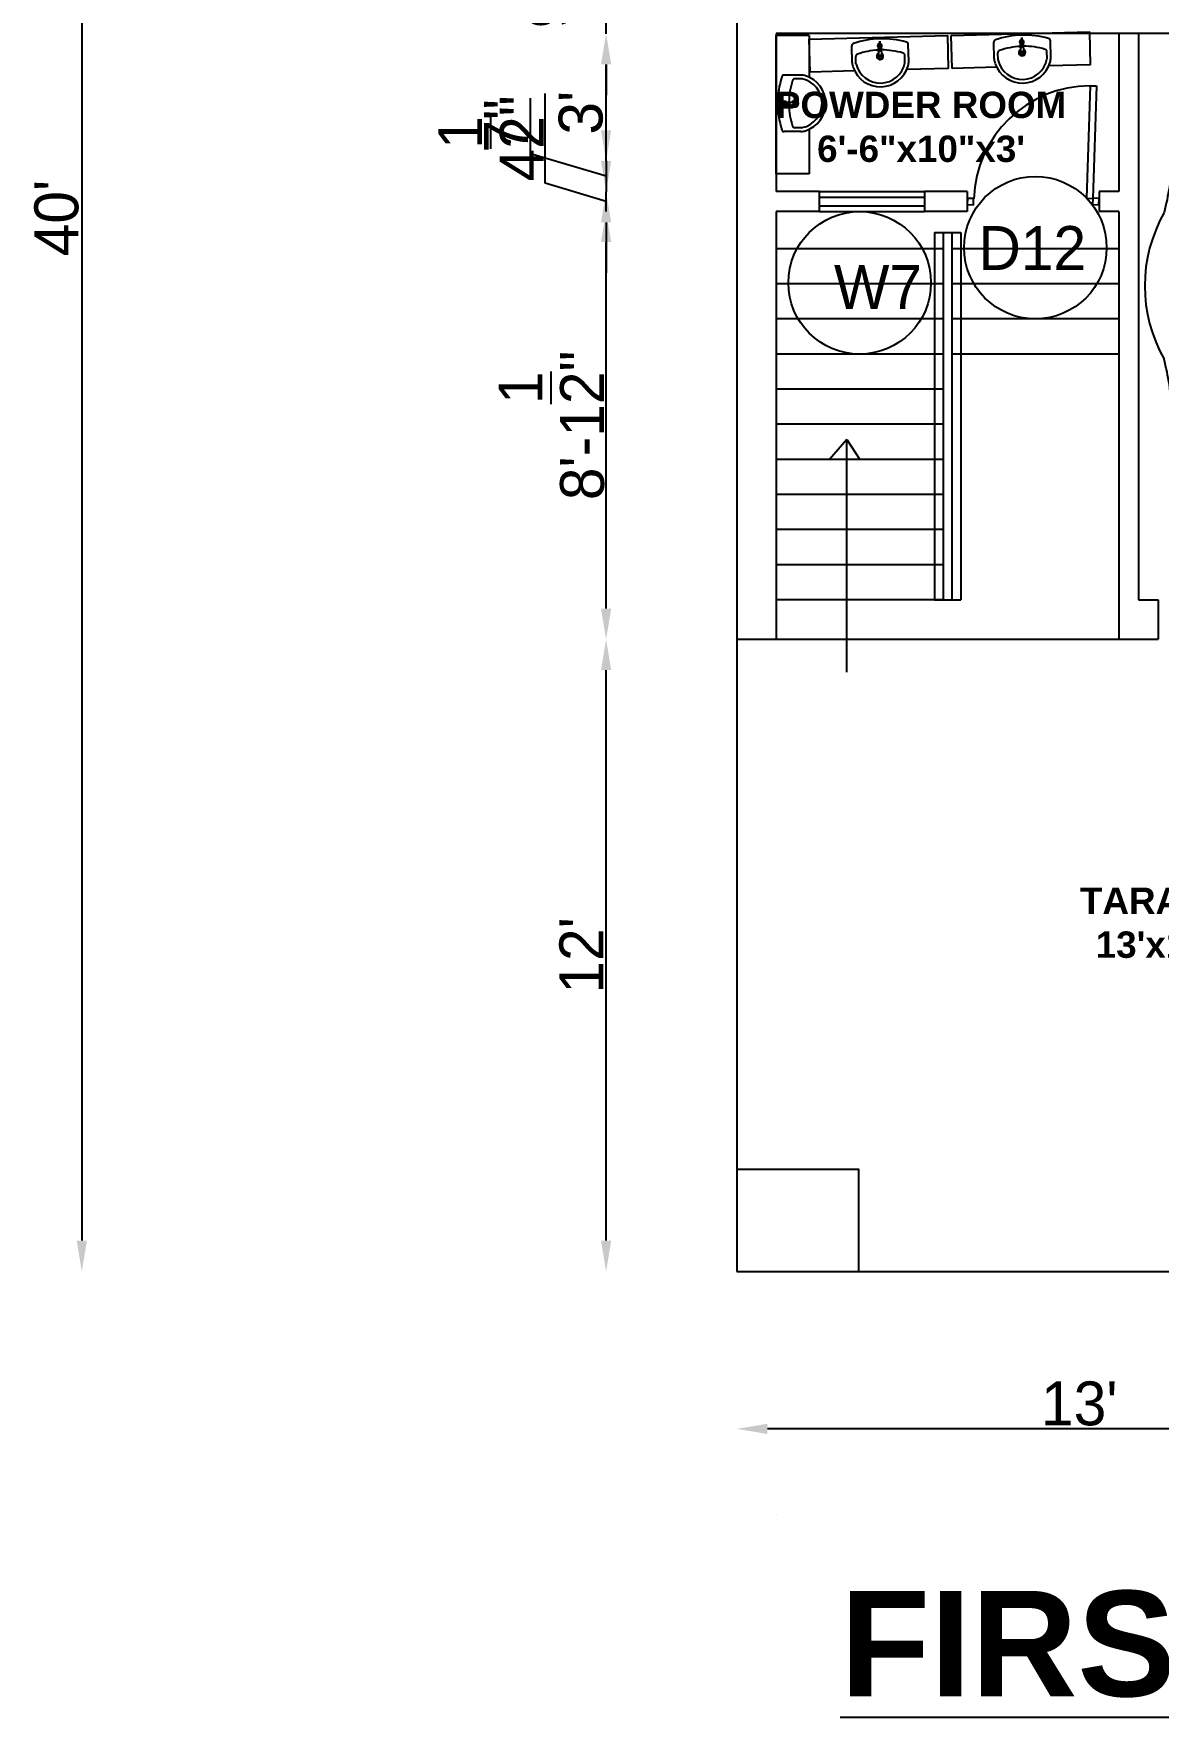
# Model space of a CAD drawing. Header units: millimetres. Extents: x -1636 to 265439, y -57189 to 32701.
# Drawn here: x 217.4 to 473.5, y 20.8 to 404.4 of the extents above; entities that cross this region are included whole.
import ezdxf

# ---------------------------------------------------------------- set-up
doc = ezdxf.new("R2010")
doc.units = ezdxf.units.MM
for name, color, linetype in [('Boundary', 7, 'Continuous'), ('Dimension', 112, 'Continuous'), ('Doors', 1, 'Continuous'), ('Interior Fixture', 222, 'Continuous'), ('Interior wall', 7, 'Continuous'), ('Rechrge pit', 7, 'Continuous'), ('scdulue', 114, 'Continuous'), ('Stairs', 3, 'Continuous'), ('Text', 170, 'Continuous'), ('Windows', 242, 'Continuous')]:
    doc.layers.add(name, color=color, linetype=linetype)
doc.dimstyles.new('ISO-25', dxfattribs={"dimtxt": 2.5, "dimasz": 2.5, "dimexe": 1.25, "dimexo": 0.625, "dimtad": 1, "dimdec": 1, "dimlunit": 4, "dimtxsty": 'Standard', "dimcen": 2.5, "dimse1": 1, "dimse2": 1, "dimadec": 0, "dimazin": 0, "dimtfac": 1, "dimtdec": 1, "dimtmove": 0, "dimatfit": 3, "dimfxl": 0, "dimarcsym": 0})

# ---------------------------------------------------------------- blocks, each defined once
blk = doc.blocks.new('Doors')
at = {"layer": 'Doors'}
for p, q in [((-566.5, 4098.29), (-566.5, 4062.29)), ((-566.5, 4098.29), (-564.5, 4098.29)), ((-564.5, 4098.29), (-564.5, 4062.29)), ((-564.5, 4098.29), (-564.5, 4098.29)), ((-566.5, 4062.29), (-566.5, 4062.29)), ((-566.5, 4062.29), (-564.5, 4062.29))]:
    blk.add_line(p, q, dxfattribs=at)
for points in [[(-604.59, 4058.99), (-602.59, 4058.99), (-602.59, 4060.99), (-604.59, 4060.99)], [(-564.5, 4060.35), (-562.5, 4060.35), (-562.5, 4062.35), (-564.5, 4062.35)]]:
    blk.add_lwpolyline(points, close=True, dxfattribs=at)
blk.add_arc((-565.14, 4060.92), 37.39, 92.0918, 180, dxfattribs=at)
blk = doc.blocks.new('A$C3E2F7594')
for p, q in [((319, 450), (1974, 450)), ((818, 450), (818, 300)), ((1474, 450), (1474, 300)), ((328, 300), (1964, 300)), ((332, 200), (1960, 200)), ((818, 200), (818, 0)), ((1474, 200), (1474, 0)), ((1474, 200), (1474, 0)), ((162, 0), (2131, 0))]:
    blk.add_line(p, q)
blk.add_arc((1146, -200), 1217, 60.324, 119.676)
for points in [[(92, 793), (335, 815), (544, 858)], [(2201, 793), (1958, 815), (1749, 858)], [(162, 0), (155, 74), (142, 176), (99, 503), (74, 634), (2, 697), (45, 780), (173, 762), (255, 659), (322, 0)], [(2131, 0), (2137, 74), (2151, 176), (2194, 503), (2219, 634), (2291, 697), (2248, 780), (2119, 762), (2038, 659), (1970, 0)]]:
    blk.add_spline(points, degree=3)
blk = doc.blocks.new('A$C70aa158d')
blk.add_blockref('A$C3E2F7594', (20, 0))
blk = doc.blocks.new('A$C4278655E')
for p, q in [((0, 0.176), (0, 0.526)), ((0, 0.526), (1.47, 0.526)), ((0.449, 0.264), (0.449, 0.442)), ((0.73, 0.418), (0.73, 0.33)), ((0.743, 0.486), (0.743, 0.458)), ((0.748, 0.486), (0.748, 0.458)), ((0.761, 0.418), (0.761, 0.33)), ((1.049, 0.264), (1.049, 0.441)), ((1.47, 0.176), (1.47, 0.526)), ((0.489, 0.252), (0.489, 0.328)), ((1.009, 0.252), (1.009, 0.328)), ((0.472, 0.176), (0, 0.176)), ((1.47, 0.176), (1.025, 0.176))]:
    blk.add_line(p, q)
for centre, radius, start, end in [((0.474, 0.442), 0.025, 102.1069, 180), ((0.747, -0.404), 0.914, 89.8933, 107.7594), ((0.747, -0.373), 0.764, 91.2776, 108.4229), ((0.746, 0.435), 0.023, 279.4881, 260.5119), ((0.746, 0.435), 0.0123, 286.4136, 253.5864), ((0.746, 0.435), 0.0107, 288.3951, 251.6049), ((1.052, 0.409), 0.31, 175.5082, 184.4918), ((0.746, 0.433), 0.00286, 0, 180), ((0.746, 0.384), 0.00286, 180, 0), ((0.75, -0.404), 0.914, 72.2406, 90.1067), ((0.439, 0.409), 0.31, 355.5082, 4.4918), ((0.75, -0.373), 0.764, 71.5771, 89.1914), ((1.024, 0.442), 0.025, 0, 77.8931), ((0.599, 0.264), 0.15, 180, 199.3966), ((0.749, 0.305), 0.305, 197.417, 342.583), ((0.514, 0.328), 0.025, 108.4229, 180), ((0.514, 0.254), 0.025, 180, 192.269), ((0.749, 0.305), 0.265, 192.269, 347.731), ((0.746, 0.325), 0.035, 115.9824, 64.0176), ((0.746, 0.325), 0.025, 127.8309, 52.1691), ((0.984, 0.328), 0.025, 0, 71.5771), ((0.984, 0.254), 0.025, 347.731, 0), ((0.899, 0.264), 0.15, 340.6034, 0)]:
    blk.add_arc(centre, radius, start, end)
for centre in [(0.746, 0.341), (0.746, 0.34), (0.746, 0.33)]:
    blk.add_ellipse(centre, major_axis=(0.0153, 0), ratio=0.448066, start_param=3.141593, end_param=6.283185)
blk = doc.blocks.new('A$C1b6c5da0')
at = {"color": 7, "xscale": 1000, "yscale": 1000, "zscale": 1000}
blk.add_blockref('A$C4278655E', (0, 0), dxfattribs=at)
blk = doc.blocks.new('*D48')
at = {"layer": 'Defpoints', "color": 0}
for p in [(-805.17, 3666.46), (-961.17, 3652.96), (-961.17, 3617.08)]:
    blk.add_point(p, dxfattribs=at)
at = {"layer": 'Dimension', "color": 0, "lineweight": -2}
blk.add_line((-812.17, 3617.08), (-954.17, 3617.08), dxfattribs=at)
at = {"layer": 'Dimension', "color": 0}
for points in [[(-954.17, 3618.24), (-954.17, 3615.91), (-961.17, 3617.08)], [(-812.17, 3618.24), (-812.17, 3615.91), (-805.17, 3617.08)]]:
    blk.add_solid(points, dxfattribs=at)
at = {"layer": 'Dimension', "color": 0, "insert": (-883.17, 3622.81), "char_height": 10, "attachment_point": 5}
blk.add_mtext("13'", dxfattribs=at)
blk = doc.blocks.new('*D49')
at = {"layer": 'Defpoints', "color": 0}
for p in [(-990.91, 3796.96), (-961.17, 3796.96), (-961.17, 3652.96)]:
    blk.add_point(p, dxfattribs=at)
at = {"layer": 'Dimension', "color": 0, "lineweight": -2}
blk.add_line((-990.91, 3659.96), (-990.91, 3789.96), dxfattribs=at)
at = {"layer": 'Dimension', "color": 0}
for points in [[(-992.07, 3789.96), (-989.74, 3789.96), (-990.91, 3796.96)], [(-992.07, 3659.96), (-989.74, 3659.96), (-990.91, 3652.96)]]:
    blk.add_solid(points, dxfattribs=at)
at = {"layer": 'Dimension', "color": 0, "insert": (-996.55, 3724.96), "char_height": 10, "attachment_point": 5, "rotation": 90}
blk.add_mtext("12'", dxfattribs=at)
blk = doc.blocks.new('*D50')
at = {"layer": 'Defpoints', "color": 0}
for p in [(-990.91, 3894.46), (-952.17, 3894.46), (-961.17, 3796.96)]:
    blk.add_point(p, dxfattribs=at)
at = {"layer": 'Dimension', "color": 0, "lineweight": -2}
blk.add_line((-990.91, 3803.96), (-990.91, 3887.46), dxfattribs=at)
at = {"layer": 'Dimension', "color": 0}
for points in [[(-992.07, 3887.46), (-989.74, 3887.46), (-990.91, 3894.46)], [(-992.07, 3803.96), (-989.74, 3803.96), (-990.91, 3796.96)]]:
    blk.add_solid(points, dxfattribs=at)
at = {"layer": 'Dimension', "color": 0, "insert": (-1003.32, 3845.71), "char_height": 10, "attachment_point": 5, "rotation": 90}
blk.add_mtext('8\'-1{\\H1x;\\S1/2;}"', dxfattribs=at)
blk = doc.blocks.new('*D51')
at = {"layer": 'Defpoints', "color": 0}
for p in [(-990.91, 3898.96), (-952.17, 3898.96), (-952.17, 3894.46)]:
    blk.add_point(p, dxfattribs=at)
at = {"layer": 'Dimension', "color": 0, "lineweight": -2}
for p, q in [((-1004.8, 3900.88), (-1004.8, 3921.32)), ((-990.91, 3905.96), (-990.91, 3912.96)), ((-990.91, 3896.71), (-1004.8, 3900.88)), ((-990.91, 3894.46), (-990.91, 3898.96)), ((-990.91, 3894.46), (-990.91, 3898.96)), ((-990.91, 3887.46), (-990.91, 3880.46))]:
    blk.add_line(p, q, dxfattribs=at)
at = {"layer": 'Dimension', "color": 0}
for points in [[(-992.07, 3905.96), (-989.74, 3905.96), (-990.91, 3898.96)], [(-992.07, 3887.46), (-989.74, 3887.46), (-990.91, 3894.46)]]:
    blk.add_solid(points, dxfattribs=at)
at = {"layer": 'Dimension', "color": 0, "insert": (-1017.13, 3911.1), "char_height": 10, "attachment_point": 5, "rotation": 90}
blk.add_mtext('4{\\H1x;\\S1/2;}"', dxfattribs=at)
blk = doc.blocks.new('*D56')
at = {"layer": 'Defpoints', "color": 0}
for p in [(-992.07, 3905.96), (-990.91, 3898.96), (-952.17, 3898.96)]:
    blk.add_point(p, dxfattribs=at)
at = {"layer": 'Dimension', "color": 0, "lineweight": -2}
for p, q in [((-1008.09, 3907.62), (-1008.09, 3920.28)), ((-990.91, 3912.96), (-990.91, 3919.96)), ((-990.91, 3902.46), (-1008.09, 3907.62)), ((-990.91, 3905.96), (-990.91, 3898.96)), ((-990.91, 3905.96), (-990.91, 3898.96)), ((-990.91, 3891.96), (-990.91, 3884.96))]:
    blk.add_line(p, q, dxfattribs=at)
at = {"layer": 'Dimension', "color": 0}
for points in [[(-992.07, 3912.96), (-989.74, 3912.96), (-990.91, 3905.96)], [(-992.07, 3891.96), (-989.74, 3891.96), (-990.91, 3898.96)]]:
    blk.add_solid(points, dxfattribs=at)
at = {"layer": 'Dimension', "color": 0, "insert": (-1013.72, 3913.95), "char_height": 10, "attachment_point": 5, "rotation": 90}
blk.add_mtext('7"', dxfattribs=at)
blk = doc.blocks.new('*D57')
at = {"layer": 'Defpoints', "color": 0}
for p in [(-990.91, 3934.96), (-952.17, 3934.96), (-952.17, 3898.96)]:
    blk.add_point(p, dxfattribs=at)
at = {"layer": 'Dimension', "color": 0, "lineweight": -2}
blk.add_line((-990.91, 3905.96), (-990.91, 3927.96), dxfattribs=at)
at = {"layer": 'Dimension', "color": 0}
for points in [[(-992.07, 3927.96), (-989.74, 3927.96), (-990.91, 3934.96)], [(-992.07, 3905.96), (-989.74, 3905.96), (-990.91, 3898.96)]]:
    blk.add_solid(points, dxfattribs=at)
at = {"layer": 'Dimension', "color": 0, "insert": (-996.64, 3916.96), "char_height": 10, "attachment_point": 5, "rotation": 90}
blk.add_mtext("3'", dxfattribs=at)
blk = doc.blocks.new('*D58')
at = {"layer": 'Defpoints', "color": 0}
for p in [(-990.91, 3943.96), (-952.17, 3943.96), (-952.17, 3934.96)]:
    blk.add_point(p, dxfattribs=at)
at = {"layer": 'Dimension', "color": 0, "lineweight": -2}
for p, q in [((-990.91, 3950.96), (-990.91, 3957.96)), ((-990.91, 3934.96), (-990.91, 3943.96)), ((-990.91, 3927.96), (-990.91, 3920.96))]:
    blk.add_line(p, q, dxfattribs=at)
at = {"layer": 'Dimension', "color": 0}
for points in [[(-992.07, 3950.96), (-989.74, 3950.96), (-990.91, 3943.96)], [(-992.07, 3927.96), (-989.74, 3927.96), (-990.91, 3934.96)]]:
    blk.add_solid(points, dxfattribs=at)
at = {"layer": 'Dimension', "color": 0, "insert": (-1003.93, 3942.28), "char_height": 10, "attachment_point": 5, "rotation": 90}
blk.add_mtext('9"', dxfattribs=at)
blk = doc.blocks.new('*D59')
at = {"layer": 'Defpoints', "color": 0}
for p in [(-961.17, 4132.96), (-1110.28, 3652.96), (-961.17, 3652.96)]:
    blk.add_point(p, dxfattribs=at)
at = {"layer": 'Dimension', "color": 0, "lineweight": -2}
blk.add_line((-1110.28, 4125.96), (-1110.28, 3659.96), dxfattribs=at)
at = {"layer": 'Dimension', "color": 0}
for points in [[(-1111.45, 4125.96), (-1109.12, 4125.96), (-1110.28, 4132.96)], [(-1111.45, 3659.96), (-1109.12, 3659.96), (-1110.28, 3652.96)]]:
    blk.add_solid(points, dxfattribs=at)
at = {"layer": 'Dimension', "color": 0, "insert": (-1116.01, 3892.96), "char_height": 10, "attachment_point": 5, "rotation": 90}
blk.add_mtext("40'", dxfattribs=at)
blk = doc.blocks.new('A$Ca4f4370b')
blk.add_line((319.2, 582.02), (319.2, 102.02))
at = {"layer": 'Boundary'}
blk.add_lwpolyline([(319.2, 102.02), (347.04, 102.02), (347.04, 125.23), (319.2, 125.23)], close=True, dxfattribs=at)
at = {"layer": 'Interior wall'}
for p, q in [((441.7, 384.02), (328.2, 384.02)), ((328.2, 384.02), (328.2, 348.02)), ((406.2, 384.02), (406.2, 348.02)), ((410.7, 384.02), (410.7, 255.02)), ((337.95, 348.02), (328.2, 348.02)), ((337.95, 348.02), (337.95, 343.52)), ((371.7, 348.02), (361.95, 348.02)), ((361.95, 348.02), (361.95, 343.52)), ((371.7, 348.02), (371.7, 343.52)), ((406.2, 348.02), (401.7, 348.02)), ((401.7, 348.02), (401.7, 343.52)), ((337.95, 343.52), (328.2, 343.52)), ((328.2, 343.52), (328.2, 246.02)), ((371.7, 343.52), (361.95, 343.52)), ((406.2, 343.52), (401.7, 343.52)), ((406.2, 343.52), (406.2, 246.02)), ((410.7, 255.02), (415.2, 255.02)), ((415.2, 255.02), (415.2, 246.02)), ((319.2, 246.02), (415.2, 246.02)), ((319.2, 102.02), (532.2, 102.02)), ((328.2, 46.52), (328.2, 46.52))]:
    blk.add_line(p, q, dxfattribs=at)
at = {"layer": 'scdulue'}
for centre in [(387.2, 335.25), (347.2, 327.25)]:
    blk.add_circle(centre, 16.23, dxfattribs=at)
at = {"layer": 'Stairs'}
for p, q in [((364.2, 338.75), (364.2, 255.02)), ((364.2, 338.75), (370.2, 338.75)), ((366.2, 338.75), (366.2, 255.02)), ((368.2, 338.75), (368.2, 255.02)), ((370.2, 338.75), (370.2, 255.02)), ((366.2, 335.02), (328.2, 335.02)), ((406.2, 335.02), (368.2, 335.02)), ((366.2, 327.02), (328.2, 327.02)), ((406.2, 327.02), (368.2, 327.02)), ((366.2, 319.02), (328.2, 319.02)), ((406.2, 319.02), (368.2, 319.02)), ((366.2, 311.02), (328.2, 311.02)), ((406.2, 311.02), (368.2, 311.02)), ((366.2, 303.02), (328.2, 303.02)), ((366.2, 295.02), (328.2, 295.02)), ((344.31, 291.58), (340.33, 287.02)), ((344.31, 238.54), (344.31, 291.58)), ((344.31, 291.58), (347.2, 287.02)), ((366.2, 287.02), (328.2, 287.02)), ((366.2, 279.02), (328.2, 279.02)), ((366.2, 271.02), (328.2, 271.02)), ((366.2, 263.02), (328.2, 263.02)), ((366.2, 255.02), (328.2, 255.02)), ((364.2, 255.02), (370.2, 255.02))]:
    blk.add_line(p, q, dxfattribs=at)
at = {"layer": 'Windows'}
for p, q in [((337.95, 348.02), (361.95, 348.02)), ((337.95, 346.77), (361.95, 346.77)), ((337.95, 344.77), (361.95, 344.77)), ((337.95, 343.52), (361.95, 343.52))]:
    blk.add_line(p, q, dxfattribs=at)
at = {"layer": 'Doors', "xscale": 0.7123883938190801, "yscale": 0.7123883938190801, "zscale": 0.7123883938190801, "rotation": 358.1464432194503}
blk.add_blockref('Doors', (708.62, -2558.94), dxfattribs=at)
at = {"layer": 'Interior Fixture'}
for name, p, xscale, yscale, zscale, rotation in [('A$C1b6c5da0', (339.48, 352.08), 0.0214628946553221, 0.0214628946553221, 0.0214628946553221, 90), ('A$C1b6c5da0', (368.35, 372.33), 0.0214628946553221, 0.0214628946553221, 0.0214628946553221, 1.489216900158548), ('A$C1b6c5da0', (336.01, 371.49), 0.0214628946553221, 0.0214628946553221, 0.0214628946553221, 1.489216900158548), ('A$C70aa158d', (440.31, 294.22), 0.0277261893728724, 0.0277261893728724, 0.0277261893728724, 90)]:
    blk.add_blockref(name, p, dxfattribs=dict(at, xscale=xscale, yscale=yscale, zscale=zscale, rotation=rotation))
at = {"layer": 'scdulue', "char_height": 10, "attachment_point": 1}
for s, insert in [('D12', (374.23, 340.18)), ('W7', (341.35, 331.29))]:
    blk.add_mtext_dynamic_manual_height_columns(s, width=19.8165, gutter_width=12.5, heights=[0], dxfattribs=dict(at, insert=insert))
at = {"layer": 'scdulue', "insert": (342.77, 29.21), "char_height": 12, "width": 389.2542, "attachment_point": 1}
blk.add_mtext('{\\fArial|b1|i0|c0|p34;\\H2x;\\L\\C0;FIRST FLOOR\\H0.5x;\\C256; }', dxfattribs=at)
at = {"layer": 'Text', "char_height": 6, "attachment_point": 5}
for s, insert, width in [('{\\fArial|b1|i0|c0|p34;POWDER ROOM\\P6\'-6"x10"x3\'}', (361.18, 362.74), 68.9301), ("{\\fArial|b1|i0|c0|p34;TARASE\\P13'x12'}", (414.58, 181.41), 62.5472)]:
    blk.add_mtext(s, dxfattribs=dict(at, insert=insert, width=width))
at = {"layer": 'Dimension'}
for base, p1, p2, picture, middle in [((170.09, 102.02), (319.2, 582.02), (319.2, 102.02), '*D59', (164.36, 342.02)), ((289.46, 246.02), (319.2, 102.02), (319.2, 246.02), '*D49', (283.82, 174.02))]:
    dim = blk.add_linear_dim(base=base, p1=p1, p2=p2, angle=90, dimstyle='ISO-25', dxfattribs=at)
    dim.commit()
    dim.dimension.update_dxf_attribs({"geometry": picture, "text_midpoint": middle, "insert": (1280.37, -3550.95)})
for base, p1, p2, picture, middle in [((289.46, 393.02), (328.2, 384.02), (328.2, 393.02), '*D58', (276.44, 391.33)), ((289.46, 384.02), (328.2, 348.02), (328.2, 384.02), '*D57', (283.73, 366.02)), ((289.46, 348.02), (328.2, 343.52), (328.2, 348.02), '*D51', (263.23, 350.56)), ((289.46, 348.02), (288.3, 355.02), (328.2, 348.02), '*D56', (266.65, 357.3)), ((289.46, 343.52), (319.2, 246.02), (328.2, 343.52), '*D50', (277.04, 294.77))]:
    dim = blk.add_linear_dim(base=base, p1=p1, p2=p2, angle=90, dimstyle='ISO-25', override={"dimtmove": 1}, dxfattribs=at)
    dim.commit()
    dim.dimension.update_dxf_attribs({"geometry": picture, "text_midpoint": middle, "insert": (1280.37, -3550.95)})
dim = blk.add_linear_dim(base=(319.2, 66.13), p1=(475.2, 115.52), p2=(319.2, 102.02), dimstyle='ISO-25', override={"dimtmove": 1}, dxfattribs=at)
dim.commit()
dim.dimension.update_dxf_attribs({"geometry": '*D48', "text_midpoint": (397.2, 71.86), "insert": (1280.37, -3550.95)})
blk = doc.blocks.new('224')
blk.add_blockref('A$Ca4f4370b', (58.26, 20.42))

msp = doc.modelspace()

# ---------------------------------------------------------------- block references
at = {"layer": 'Rechrge pit'}
msp.add_blockref('224', (0, 0), dxfattribs=at)

doc.saveas('drawing.dxf')
